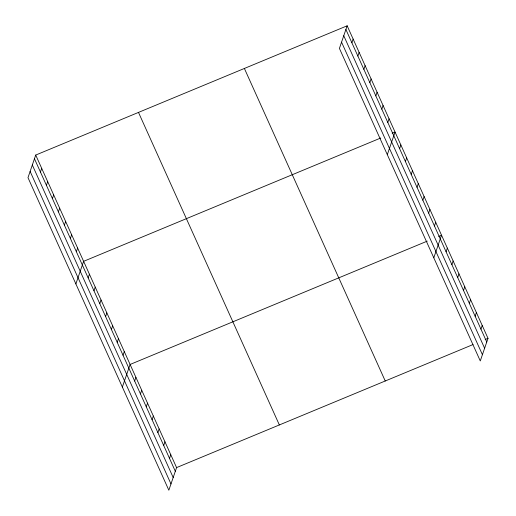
<?xml version="1.0" encoding="UTF-8"?>
<svg xmlns="http://www.w3.org/2000/svg" width="516" height="516" viewBox="0 0 516 516"><rect width="100%" height="100%" fill="white"/><g stroke="black" fill="none" stroke-linecap="round" stroke-linejoin="round"><path stroke-width="0.77" d="M35.72 155.064L27.987 177.665L168.842 490.2L176.582 467.599L35.72 155.064L347.158 25.8L488.013 338.335L480.28 360.936L339.418 48.401L347.158 25.8M40.448 172.028L41.706 168.345M46.434 185.315L47.691 181.632M52.419 198.595L53.683 194.913M58.405 211.876L59.669 208.193M64.39 225.163L65.655 221.48M70.382 238.444L71.64 234.761M76.368 251.724L77.626 248.041M75.878 283.923L83.611 261.328L380.776 137.985M88.165 277.898L89.423 274.215M93.977 290.792L95.234 287.109M99.781 303.685L101.046 300.002M105.593 316.579L106.857 312.896M111.404 329.472L112.669 325.79M117.216 342.36L118.48 338.677M123.027 355.253L124.285 351.57M122.363 387.065L130.096 364.464L427.261 241.127M134.65 381.04L135.908 377.357M140.455 393.934L141.719 390.251M146.267 406.821L147.531 403.138M152.078 419.714L153.342 416.031M157.89 432.608L159.147 428.925M163.701 445.502L164.959 441.819M169.512 458.395L170.77 454.712M351.88 42.764L353.144 39.081M357.865 56.051L359.13 52.368M363.851 69.331L365.115 65.648M369.843 82.612L371.101 78.929M375.829 95.899L377.086 92.216M381.814 109.179L383.072 105.496M387.8 122.46L389.064 118.777M387.31 154.665L395.05 132.064L392.192 133.251M399.597 148.64L400.861 144.957M405.408 161.527L406.666 157.844M411.22 174.421L412.478 170.738M417.031 187.314L418.289 183.631M422.843 200.208L424.1 196.525M428.648 213.102L429.912 209.419M434.459 225.989L435.723 222.306M433.795 257.8L441.535 235.199L438.677 236.386M446.082 251.776L447.34 248.093M451.893 264.669L453.151 260.986M457.705 277.563L458.963 273.88M463.516 290.45L464.774 286.767M469.321 303.344L470.586 299.661M475.133 316.237L476.397 312.554M480.944 329.131L482.208 325.448M176.582 467.599L473.03 344.559M485.163 339.522L488.013 338.335M345.894 29.483L486.756 342.018M343.759 35.727L484.621 348.261M341.553 42.157L482.415 354.692M244.384 68.454L385.246 380.995M138.494 112.404L279.356 424.945M34.462 158.747L175.324 471.282M32.321 164.991L173.183 477.526M30.122 171.422L170.983 483.956"/></g></svg>
